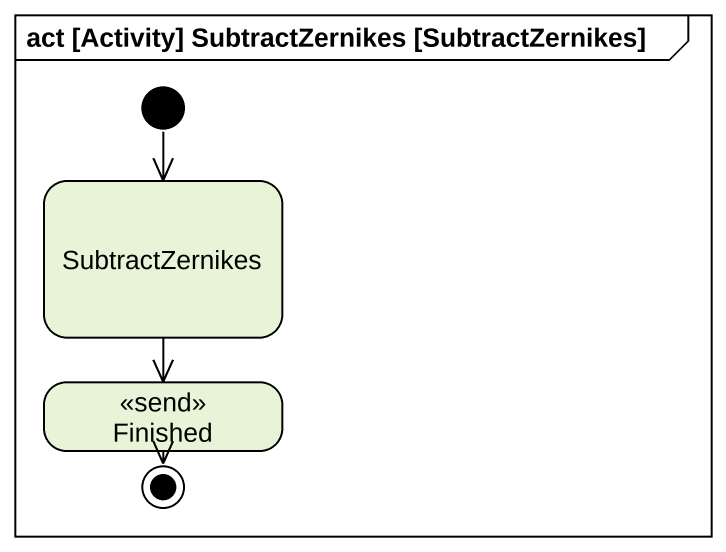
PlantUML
@startuml
mainframe act [Activity] SubtractZernikes [SubtractZernikes]
hide empty description
state SubtractZernikes
state Finished <<send>>
[*] --> SubtractZernikes
SubtractZernikes --> Finished
Finished --> [*]
@enduml
